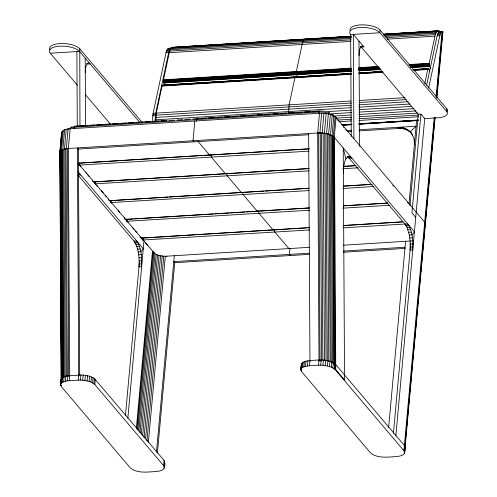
<?xml version="1.0" encoding="UTF-8"?>
<svg xmlns="http://www.w3.org/2000/svg" width="497" height="497" viewBox="0 0 497 497"><rect width="100%" height="100%" fill="white"/><g stroke="black" fill="none" stroke-linecap="round" stroke-linejoin="round"><path stroke-width="0.75" d="M138.197 251.936L140.899 251.718L141.676 257.707L141.639 266.727L138.986 266.889C139.464 258.16 139.005 248.575 134.004 241.095L136.663 240.927L137.681 242.374L139.489 246.45L140.856 251.768L143.279 248.73L78.166 171.943M60.665 151.038L63.796 149.33L68.356 148.491L317.689 132.997C323.373 132.892 329.846 133.389 334.264 137.358L414.405 231.869L411.982 234.907L410.609 229.589L408.801 225.514L407.788 224.066L405.13 224.234L407.093 227.533L409.323 235.075L412.025 234.857L412.802 240.846L412.765 249.867L410.106 250.028L410.143 241.014L409.366 235.019M414.405 144.391L414.007 138.825L411.827 133.923L412.771 135.035L410.124 131.873L416.057 126.207L359.02 129.754M343.365 173.434C343.458 169.26 343.999 151.983 351.839 158.083L349.18 158.251L347.111 156.741M155.735 121.678L156.282 113.111L162.053 86.024L162.587 85.161L351.18 73.469M164.78 85.049L163.575 82.415L163.426 80.154L169.253 52.701C169.819 50.75 170.359 47.637 172.807 47.314L351.224 36.225M430.477 68.524L429.265 65.89L429.122 63.635L434.95 36.182C435.13 34.032 437.192 29.087 439.963 31.504M59.913 153.486L61.529 132.848C62.492 129.326 67.163 129.164 70.158 128.76L319.484 113.26C325.168 113.154 331.648 113.645 336.059 117.621L424.705 222.159L425.345 224.569M59.733 152.585L61.746 131.985M60.118 151.206L60.398 148.168M60.603 145.894L60.883 142.856M61.088 140.576L61.367 137.545M61.572 135.265L61.529 132.848M59.951 151.722L60.547 150.914L62.349 131.177M60.547 150.914L61.522 150.187L63.318 130.45M61.522 150.187L62.833 149.566L64.629 129.829M62.833 149.566L64.442 149.069L66.238 129.332M64.442 149.069L66.306 148.709L68.101 128.971M69.686 376.645L68.356 148.491L70.158 128.76M79.961 126.35L79.762 48.818A15.569 6.057 5.2 0 0 61.025 43.543A15.569 6.057 5.2 0 0 49.924 49.737M74.084 128.636L74.208 127.251A1.696 0.578 86.4 0 1 74.917 126.362L78.694 126.126M60.572 384.796L61.05 379.602L61.864 377.931L64.144 376.583L67.617 375.726L83.161 374.999L89.634 376.204L94.349 378.441L164.085 460.452C165.563 462.931 164.985 466.733 163.55 469.118C161.388 470.932 158.444 471.28 155.735 471.535C147.367 472.001 137.104 473.684 130.121 467.727L61.324 386.598L60.572 384.796L61.261 378.739M60.752 385.697L60.889 384.212M60.789 383.933L61.392 383.125L61.864 377.931M61.392 383.125L62.361 382.398L62.833 377.204M62.361 382.398L63.672 381.777L64.144 376.583M63.672 381.777L65.287 381.28L65.759 376.086M65.287 381.28L67.145 380.919L67.617 375.726M67.145 380.919L69.201 380.708L69.679 375.515M69.201 380.708L78.24 380.149L78.712 374.955M78.24 380.149L80.433 380.093L80.905 374.9M80.433 380.093L82.688 380.199L83.161 374.999M164.364 467.447L163.612 465.646L94.815 384.51L91.007 382.05L84.937 380.453L85.409 375.26M87.118 380.857L87.59 375.664M89.162 381.398L89.634 376.204M91.007 382.05L91.479 376.856M92.591 382.808L93.063 377.614M93.877 383.634L94.349 378.441M94.815 384.51L95.287 379.317M125.461 415.449L139.39 262.391M152.237 121.28L153.101 113.341L166.017 52.701C166.265 49.799 168.458 47.252 171.651 48.228M127.841 418.368L143.968 241.138M154.822 121.889L155.76 113.173L168.676 52.533L169.968 49.172L171.508 48.221M136.346 428.383L152.449 251.488M136.998 429.01L153.163 251.364M137.868 429.557L153.983 252.488M138.862 430.924L154.958 254.079M139.961 432.949L156.201 254.532M141.272 434.142L157.58 254.949M142.695 435.248L159.071 255.29M144.043 437.814L160.63 255.539M145.565 438.745L162.221 255.694M146.938 441.119L163.737 256.52M148.336 442.616L165.277 256.477M156.456 452.096L174.348 255.539M157.4 453.214L174.764 262.435M194.824 121.007L193.029 140.75L193.973 141.862M163.612 465.646L164.085 460.452M164.184 466.546L164.656 461.353M164.147 468.311L164.619 463.117M196.489 121.15L196.626 119.64A1.696 0.578 86.4 0 1 197.334 118.752M289.975 248.351L289.422 254.427L290.366 255.539M318.919 113.415L319.049 112.03A1.696 0.578 86.4 0 1 319.757 111.135M317.689 132.997L319.484 113.26M319.882 132.941L321.677 113.204M322.137 133.047L323.932 113.304M404.378 445.511C405.856 447.99 405.272 451.792 403.837 454.177C401.675 455.985 398.731 456.339 396.022 456.594C387.654 457.06 377.391 458.743 370.414 452.786L301.617 371.65C300.138 369.178 300.716 365.376 302.151 362.984C304.313 361.176 307.258 360.822 309.966 360.573C318.335 360.108 328.598 358.424 335.581 364.376L404.378 445.511L405.018 447.921L435.105 117.348M300.865 369.855L301.549 363.792M301.045 370.75L301.449 366.301M301.076 368.985L301.679 368.178L302.151 362.984M301.679 368.178L302.654 367.457L303.127 362.263M324.386 133.302L326.181 113.564M302.654 367.457L303.965 366.836L304.437 361.642M326.566 133.705L328.362 113.968M303.965 366.836L305.574 366.339L306.046 361.139M305.574 366.339L307.438 365.978L307.91 360.785M328.61 134.246L330.406 114.509M307.438 365.978L309.494 365.767L309.966 360.573M330.455 134.898L332.251 115.161M332.039 135.656L333.835 115.913M333.325 136.482L335.121 116.745M334.264 137.358L336.059 117.621M309.494 365.767L318.534 365.202L319.006 360.008M318.534 365.202L320.72 365.152L321.192 359.958M320.72 365.152L322.975 365.252L323.448 360.058M404.651 452.506L403.906 450.704L335.108 369.569L331.294 367.109L325.231 365.512L325.703 360.319M327.411 365.916L327.883 360.723M329.449 366.451L329.921 361.257M331.294 367.109L331.766 361.915M332.884 367.861L333.357 362.667M334.164 368.693L334.636 363.5M335.108 369.569L335.581 364.376M350.155 30.752A15.569 6.057 5.2 0 1 361.748 24.856A15.569 6.057 5.2 0 1 380.124 30.137L379.888 32.734L446.567 111.371A14.152 5.51 5.2 0 1 438 117.77L424.332 118.621M388.623 427.675L405.602 241.163M409.006 203.689L416.598 120.268M409.975 205.522L418.275 114.304L420.934 114.136L424.711 118.597M420.934 114.136L411.945 212.865L415.728 217.326M393.425 433.328L410.727 243.207M395.873 435.484L424.755 118.156M403.906 450.704L434.254 117.217M436.08 97.132L442.057 31.473L442.442 31.373L442.926 31.733L436.863 98.039M404.806 446.356L404.949 444.809M405.303 440.945L405.44 439.398M405.794 435.54L405.937 433.987M406.285 430.135L406.428 428.576M406.776 424.73L406.919 423.164M407.267 419.319L407.41 417.76M407.764 413.914L407.907 412.348M408.254 408.509L408.397 406.937M408.745 403.073L408.888 401.526M410.292 386.107L410.435 384.566M410.783 380.702L410.926 379.118M411.274 375.297L411.423 373.707M411.771 369.886L411.914 368.296M412.262 364.481L412.404 362.885M412.752 359.076L412.895 357.473M413.243 353.671L413.392 352.062M413.734 348.26L413.883 346.657M414.231 342.855L414.374 341.246M414.722 337.451L414.865 335.835M415.212 332.039L415.362 330.424M415.709 326.56L415.852 325.013M416.206 321.149L416.343 319.608M416.759 315.048L416.902 313.508M417.25 309.643L417.399 308.016M417.741 304.239L417.89 302.605M418.238 298.827L418.381 297.194M418.729 293.423L418.878 291.782M419.219 288.018L419.369 286.371M419.71 282.613L419.859 280.967M420.201 277.202L420.35 275.555M420.698 271.797L420.847 270.144M421.189 266.392L421.338 264.733M421.68 260.981L421.829 259.322M422.17 255.576L422.32 253.917M422.674 250.053L422.817 248.506M423.164 244.642L423.363 242.449M423.661 239.231L423.86 237.038M424.208 233.18L424.363 231.503M424.699 227.769L424.854 226.092M425.196 222.364L425.333 220.823M425.687 216.959L425.823 215.412M426.177 211.554L426.32 210.007M426.668 206.143L426.811 204.602M427.159 200.738L427.302 199.191M427.656 195.333L427.793 193.787M428.147 189.929L428.284 188.382M428.638 184.517L428.781 182.977M429.128 179.113L429.34 176.795M429.619 173.708L429.83 171.39M430.185 167.526L430.327 165.979M430.675 162.121L430.818 160.574M431.166 156.717L431.309 155.17M431.663 151.305L431.8 149.765M432.154 145.901L432.291 144.354M432.645 140.496L432.788 138.949M433.135 135.085L433.278 133.544M433.626 129.68L433.769 128.133M434.123 124.275L434.26 122.728M434.614 118.87L434.751 117.323M436.583 97.238L436.795 94.921M437.143 91.063L437.285 89.516M437.633 85.658L437.776 84.111M438.124 80.247L438.267 78.706M438.621 74.842L438.758 73.295M439.112 69.437L439.255 67.89M440.093 58.621L440.236 57.08M440.584 53.216L440.727 51.669M441.081 47.811L441.218 46.264M441.572 42.4L441.715 40.86M442.063 36.995L442.206 35.449M404.471 451.605L434.863 117.168M436.621 97.853L442.665 31.404L441.988 31.441M404.44 453.37L405.123 447.306M446.567 111.371L446.803 108.775L380.124 30.137M442.833 32.386L442.926 31.733M61.914 377.701L60.597 151.1L59.87 152.741L61.193 381.708M440.031 32.094C439.36 30.112 436.851 34.84 437.143 35.84L426.643 85.111M59.864 152.772L59.926 153.256M424.699 83.794L427.749 69.499C428.197 67.35 429.706 70.282 429.762 71.09M428.656 87.975L439.802 35.672L440.584 33.193L442.057 31.473M93.678 181.97L93.945 181.883A1.696 0.578 86.4 0 0 94.511 181.678M109.557 200.695L309.277 188.201M125.43 219.419L309.283 207.914M141.303 238.131L141.57 238.044A1.696 0.578 86.4 0 0 142.13 237.846M66.306 148.709L68.362 148.497M168.85 48.383L169.825 48.364M77.358 85.155L50.29 53.229L79.526 51.415L139.943 122.666M350.652 34.554L379.888 32.734A15.569 6.057 5.2 0 0 360.07 27.515A15.569 6.057 5.2 0 0 350.652 34.554L351.242 136.526M383.665 34.206L438.503 30.795M172.372 47.358L350.857 36.337M383.23 34.243L438.907 30.864M171.869 47.557L351.056 36.411M383.429 34.361L439.037 30.901M176.037 47.457L178.355 47.314M183.76 46.979L186.847 46.786M192.258 46.451L195.346 46.258M199.98 45.972L203.068 45.78M207.703 45.494L210.796 45.302M216.201 44.96L218.518 44.817M223.923 44.481L227.011 44.289M231.645 44.003L234.739 43.811M240.144 43.475L242.461 43.332M247.866 42.99L250.954 42.804M255.588 42.512L258.682 42.32M264.087 41.984L266.404 41.841M271.809 41.506L274.897 41.313M279.531 41.021L282.625 40.835M288.03 40.493L291.118 40.307M295.752 40.015L298.846 39.822M303.481 39.536L306.568 39.344C303.748 38.052 302.518 42.469 302.101 44.444L296.274 71.891L296.417 74.152L297.628 76.786M311.973 39.008L314.29 38.865M319.695 38.524L322.789 38.337M328.194 37.996L330.511 37.853M335.916 37.517L339.004 37.325M343.638 37.039L346.732 36.846M383.802 34.541L386.119 34.399M391.53 34.057L394.618 33.871M400.023 33.529L403.11 33.336M407.745 33.05L410.062 32.908M415.473 32.572L418.561 32.38M423.966 32.044L427.06 31.851M431.688 31.559L434.782 31.373M171.384 47.911L351.348 36.722M383.79 34.703L437.08 31.392M439.783 31.535L442.442 31.373M168.278 48.501L172.018 48.246M439.398 31.64L442.697 31.41M170.502 48.47L171.863 48.383M167.874 48.737L170.533 48.576M438.994 31.883L441.653 31.715M170.744 48.694L351.478 37.449M383.92 35.436L436.441 32.168M167.309 49.34L169.968 49.172M438.435 32.479L441.094 32.317M170.167 49.768L350.901 38.524M384.883 36.411L435.863 33.243M166.806 50.216L169.465 50.054M437.932 33.355L440.584 33.193M166.371 51.346L169.03 51.185M169.663 51.116L351.174 39.828M385.927 37.666L435.36 34.591M437.497 34.486L440.149 34.324M166.017 52.701L168.676 52.533M437.143 35.84L439.802 35.672M169.253 52.701L350.764 41.419M387.064 39.157L434.95 36.182M359.064 55.652A11.325 3.839 86.4 0 1 363.903 46.886L361.244 47.047A11.325 3.839 86.4 0 0 360.654 46.488M163.482 79.824L351.168 68.151M358.89 67.673L378.198 66.474M409.093 64.554L429.172 63.299M163.426 80.154L351.112 68.48M358.834 68.002L378.142 66.803M409.037 64.883L429.122 63.635M163.389 80.514L351.075 68.847M358.803 68.362L378.111 67.163M409.006 65.244L429.085 63.995M163.383 80.899L351.068 69.226M358.791 68.748L378.876 67.499M409.77 65.579L429.079 64.38M163.395 81.297L351.081 69.623M358.803 69.145L379.658 67.847M410.553 65.927L429.091 64.772M163.432 81.688L351.118 70.015M358.84 69.53L379.696 68.238M410.59 66.312L429.128 65.163M163.494 82.061L351.18 70.394M358.902 69.909L379.758 68.611M410.652 66.691L429.191 65.542M163.575 82.415L351.261 70.742M358.983 70.263L380.609 68.915M410.733 67.045L429.265 65.89M163.668 82.732L351.354 71.059M359.076 70.58L380.708 69.232M410.826 67.362L429.365 66.207M163.78 82.999L351.466 71.326M359.194 70.847L380.82 69.505M410.938 67.629L429.476 66.48M358.766 72.966L382.075 71.543M412.97 69.623L428.414 68.661M162.457 85.211L351.311 73.556M359.039 73.078L382.578 71.518M413.1 69.717L428.551 68.754M162.333 85.322L350.789 73.606M359.288 73.078L382.454 71.636M413.355 69.717L428.029 68.803M162.221 85.503L351.454 73.736M359.169 73.233L382.348 71.81M414.007 69.822L427.917 68.977M162.128 85.739L351.36 73.972M359.082 73.488L383.025 72.003M413.92 70.077L427.824 69.213M162.053 86.024L351.28 74.258M359.008 73.773L382.951 72.289M413.846 70.369L427.749 69.499M153.101 113.341L155.76 113.173M156.282 113.111L350.919 101.009M359.418 100.481L404.987 97.642M152.883 114.558L155.542 114.397M155.934 115.174L351.348 103.022M359.07 102.537L406.186 99.611M152.728 115.876L155.387 115.714M155.729 117.435L351.137 105.283M358.865 104.805L408.298 101.73M155.673 119.833L351.081 107.681M358.803 107.203L409.783 104.028M74.687 126.226L166.501 120.516M197.11 118.615L319.528 110.999L323.479 111.079M80.961 125.99L87.006 125.611M89.274 125.474L94.567 125.145M96.834 125.002L102.879 124.623M105.147 124.486L110.433 124.157L85.385 94.616M112.701 124.014L118.746 123.641M121.013 123.498L126.3 123.169M128.568 123.026L134.619 122.653M136.88 122.51L142.931 122.132M145.192 121.995L150.485 121.666M152.753 121.523L158.798 121.15M161.065 121.007L167.11 120.628M168.62 120.535L174.664 120.162M176.932 120.019L182.977 119.647M184.493 119.547L190.537 119.174M192.805 119.031L198.85 118.659M201.117 118.516L206.404 118.187M208.672 118.044L214.716 117.671M217.742 117.485L222.271 117.199M224.538 117.062L230.583 116.683M232.851 116.54L238.144 116.211M240.411 116.074L246.456 115.695M248.724 115.552L254.768 115.18M257.036 115.037L262.323 114.708M264.59 114.571L270.635 114.192M272.903 114.049L278.196 113.72M280.463 113.583L286.508 113.204M288.776 113.067L294.82 112.689M297.088 112.546L302.375 112.216M304.642 112.08L310.687 111.701M312.955 111.564L318.242 111.235M326.454 111.676L351.168 110.141M358.89 109.657L411.41 106.395M331.319 113.832L351.404 112.583M359.126 112.105L413.964 108.694M334.009 116.049L351 114.993M358.722 114.509L415.877 110.955M336.053 118.149L351.497 117.193M359.225 116.708L417.921 113.061M337.432 120.075L351.336 119.212M359.058 118.733L418.536 115.031M338.911 121.715L351.267 120.945M358.989 120.467L418.462 116.77M341.986 124.766L351.255 124.188M358.983 123.71L418.455 120.013M345.968 124.722L349.826 124.48M362.189 123.71L365.276 123.517M370.681 123.181L373.769 122.989M378.403 122.703L381.497 122.51M386.132 122.225L389.219 122.032M394.624 121.697L397.718 121.504M402.353 121.212L405.44 121.02M410.075 120.734L413.162 120.541M342.11 124.983L351.379 124.405M359.101 123.927L418.58 120.231M342.247 125.138L351.509 124.561M358.989 124.082L417.934 120.429M342.377 125.225L351.913 124.629M358.735 124.244L418.07 120.522M346.682 130.525L351.311 130.233M347.627 131.637L351.485 131.394M359.194 130.916L400.122 128.375M77.824 149.088L308.569 134.737M78.072 163.159L309.252 148.783M78.439 163.581A1.696 0.659 5.2 0 1 79.532 163.159L197.39 155.828M198.906 155.735L309.209 148.876M308.873 151.15L79.383 165.116M347.409 156.592L348.739 156.505M347.776 156.704L349.77 156.58M78.358 174.049L79.688 173.969L80.713 174.944L78.054 175.112M348.155 157.276L350.814 157.108M308.507 168.539L93.479 181.896M344.017 166.327L355.349 165.625M95.318 183.753L94.38 182.654A1.696 0.659 5.2 0 1 95.412 181.883L139.228 179.156M139.986 179.113L226.868 173.708A1.696 0.578 86.4 0 0 227.291 175.938L241.281 192.432A1.696 0.578 86.4 0 0 241.89 192.084M227.626 173.664L309.215 168.589M343.967 166.427L354.547 165.768M308.885 170.862L95.262 183.84M342.887 168.75L357.995 167.806M343.272 186.089L371.98 184.3M111.657 203.024L110.259 201.372A1.696 0.659 5.2 0 1 111.291 200.608L167.949 197.085M169.458 196.986L176.261 196.563M177.019 196.52L263.901 191.115M265.41 191.022L308.475 188.344M343.228 186.182L371.936 184.399M308.898 190.568L111.142 202.559M342.893 188.456L373.868 186.53M343.284 205.795L387.859 203.024M127.996 222.289L126.132 220.09A1.696 0.659 5.2 0 1 127.157 219.32L133.202 218.947M134.712 218.854L213.281 213.965M214.797 213.872L229.148 212.977M230.658 212.884L245.015 211.995M246.524 211.896L309.233 208.001M343.228 205.882L387.803 203.111M309.656 210.225L127.008 221.277M342.899 208.156L389.741 205.249M309.289 227.614L141.098 238.057M343.284 225.501L402.974 221.786M166.924 256.222A1.696 0.578 86.4 0 1 166.483 256.203A9.623 3.746 5.2 0 1 154.232 252.979L143.459 240.268A1.696 1.454 -40.3 0 1 142.005 238.815A1.696 0.659 5.2 0 1 143.037 238.044L186.853 235.317M187.611 235.274L194.408 234.851M195.917 234.758L274.493 229.869A1.696 0.578 86.4 0 0 274.916 232.099L288.9 248.593A1.696 0.578 86.4 0 0 289.515 248.245M275.245 229.825L290.354 228.881M291.869 228.788L306.22 227.899M307.73 227.8L309.246 227.707M343.241 225.595L402.172 221.929M309.668 229.937L142.887 240.001M343.663 227.819L405.614 223.967M135.022 242.536L137.681 242.374M406.142 225.675L408.801 225.514M135.967 244.394L138.626 244.226M407.093 227.533L409.752 227.365M136.83 246.618L139.489 246.45M407.95 229.757L410.609 229.589M137.576 249.152L140.235 248.985M408.702 232.292L411.361 232.124M138.706 254.824L141.365 254.657M409.832 237.964L412.491 237.802M139.017 257.868L141.676 257.707M166.483 256.203L309.308 247.32M343.309 245.207L412.802 240.846M139.172 260.95L141.831 260.782M410.298 244.089L412.957 243.921M309.463 253.178L173.795 261.615L174.739 262.727L309.637 254.34M343.377 251.066L405.049 247.233M139.16 263.975L141.819 263.814M410.286 247.115L412.945 246.953M343.551 252.234L405.223 248.394M109.352 200.62L109.825 200.602A1.696 0.578 86.4 0 0 110.266 200.62M125.232 219.345L125.698 219.326A1.696 0.578 86.4 0 0 126.35 218.817M345.943 159.009L343.216 147.913L344.564 379.95L335.761 369.569L334.413 137.532C329.952 133.513 323.441 132.96 317.682 132.985L319.012 361.139M400.507 127.394L397.643 127.356L398.588 128.468C403.154 128.201 407.857 129.667 411.174 132.892C408.609 129.63 404.564 127.828 400.507 127.394L401.452 128.506M322.975 365.252L325.231 365.512M82.688 380.199L84.937 380.453M172.807 47.314L173.341 47.426M78.644 173.441L79.688 173.969M334.792 368.681L335.761 369.569M79.539 165.047L93.945 181.883A1.696 1.454 -40.3 0 1 92.51 180.821M95.412 183.772L109.825 200.602A1.696 1.454 -40.3 0 1 108.371 199.148A1.696 0.659 5.2 0 0 108.57 199.316M111.291 202.49L125.698 219.326A1.696 1.454 -40.3 0 1 124.244 217.866A1.696 0.659 5.2 0 0 124.449 218.04M127.157 221.208L141.57 238.044A1.696 1.454 -40.3 0 1 140.135 236.982M143.037 239.933L143.459 240.268A1.696 0.578 86.4 0 1 143.037 238.044M363.903 46.886L353.305 34.386L353.914 138.675M360.636 46.327L418.561 114.639M410.124 131.873L411.069 132.985M408.18 130.09L409.124 131.202M405.838 128.779L406.788 129.891M403.26 127.872L404.204 128.99M347.738 156.555L407.018 226.464M198.036 141.434L209.529 154.983A1.696 0.578 86.4 0 0 210.138 154.642M79.762 48.818L142.179 122.424M79.439 165.029L80.837 166.675M85.969 172.726L86.9 173.826M87.832 174.925L89.23 176.572M96.716 185.4L97.648 186.499M101.376 190.898L103.239 193.097M105.109 195.296L106.041 196.396M118.187 210.722L119.584 212.368M132.19 227.235L134.053 229.434M135.451 231.086L136.389 232.186M145.596 243.045L147.392 245.164M78.514 175.652L136.116 243.58M295.957 77.383L295.429 76.905L294.901 77.762L289.13 104.848L288.564 112.8M61.28 385.324L61.423 385.684M61.05 379.602L61.23 380.497M358.977 41.071L359.586 145.366M333.785 136.905L335.133 368.942M332.99 136.308L334.326 365.239M332.226 135.836L333.555 363.99M331.145 135.29L332.474 363.444M329.94 134.786L331.263 362.17M328.871 134.42L330.194 361.797M327.455 134.01L328.778 361.387M325.976 133.662L327.299 361.046M324.721 133.432L326.044 360.81M323.137 133.202L324.46 360.586M321.547 133.053L322.876 360.431M320.254 132.979L321.584 361.133M318.689 132.96L320.018 361.114M308.643 133.55L309.973 361.704M85.192 58.099L85.59 126.083M79.688 374.912L78.371 149.081L77.389 147.926L78.719 376.086M76.867 51.576L77.302 126.511M67.406 148.584L68.735 376.738M66.026 148.789L67.35 376.167M64.983 149.007L66.306 376.384M63.796 149.33L65.119 376.714M62.734 149.721L64.063 377.099M61.988 150.082L63.312 377.459M61.206 150.566L62.535 377.944M60.23 151.56L61.553 378.944M60.199 157.027L60.386 188.841M60.696 242.387L60.883 274.207M61.199 327.753L61.379 359.573M59.951 152.157L61.261 381.441M50.284 53.229A15.569 6.057 5.2 0 1 59.715 46.19A15.569 6.057 5.2 0 1 79.526 51.415M85.279 72.68A11.325 3.839 86.4 0 1 90.119 63.908L87.466 64.076A11.325 3.839 86.4 0 0 86.664 63.38M332.008 114.366A1.696 1.454 -40.3 0 1 333.462 115.826A11.325 4.405 5.2 0 0 319.049 112.03L74.208 127.251A11.325 4.405 5.2 0 0 67.48 129.295M324.212 111.297A9.623 3.746 5.2 0 1 325.684 111.533M328.393 112.247A9.623 3.746 5.2 0 1 329.561 112.707M343.557 127.232A1.696 1.454 -40.3 0 1 343.868 127.456M210.989 154.983A1.696 0.578 86.4 0 0 211.418 157.214L225.402 173.708A1.696 0.578 86.4 0 0 225.843 173.72M345.757 129.686A1.696 1.454 -40.3 0 1 345.98 129.99M359.437 145.95A1.696 1.454 -40.3 0 1 359.965 146.485M242.747 192.432A1.696 0.578 86.4 0 0 243.17 194.656L257.154 211.15A1.696 0.578 86.4 0 0 257.769 210.809M258.614 211.144A1.696 0.578 86.4 0 0 259.036 213.375L273.027 229.869A1.696 0.578 86.4 0 0 273.468 229.881M392.698 185.487A1.696 1.454 -40.3 0 1 393.071 185.617M393.375 185.847A1.696 1.454 -40.3 0 1 393.605 186.151M407.366 202.341A1.696 1.454 -40.3 0 1 407.59 202.646M409.255 204.571A1.696 1.454 -40.3 0 1 409.478 204.876M154.232 252.979A1.696 1.454 -40.3 0 1 152.778 251.519M126.132 220.09A1.696 1.454 -40.3 0 0 127.58 221.55A1.696 0.578 86.4 0 1 127.157 219.32M110.259 201.372A1.696 1.454 -40.3 0 0 111.713 202.832A1.696 0.578 86.4 0 1 111.291 200.608M94.38 182.654A1.696 1.454 -40.3 0 0 95.834 184.107A1.696 0.578 86.4 0 1 95.412 181.883M79.532 163.159A1.696 0.578 86.4 0 0 79.961 165.389A1.696 1.454 -40.3 0 1 78.65 164.693M71.164 127.033A9.623 3.746 5.2 0 1 72.282 126.723M73.544 126.499A9.623 3.746 5.2 0 1 74.917 126.362M78.725 162.649A1.696 0.578 86.4 0 1 78.222 163.277M446.803 108.775A14.152 5.51 5.2 0 1 447.219 111.955"/></g></svg>
